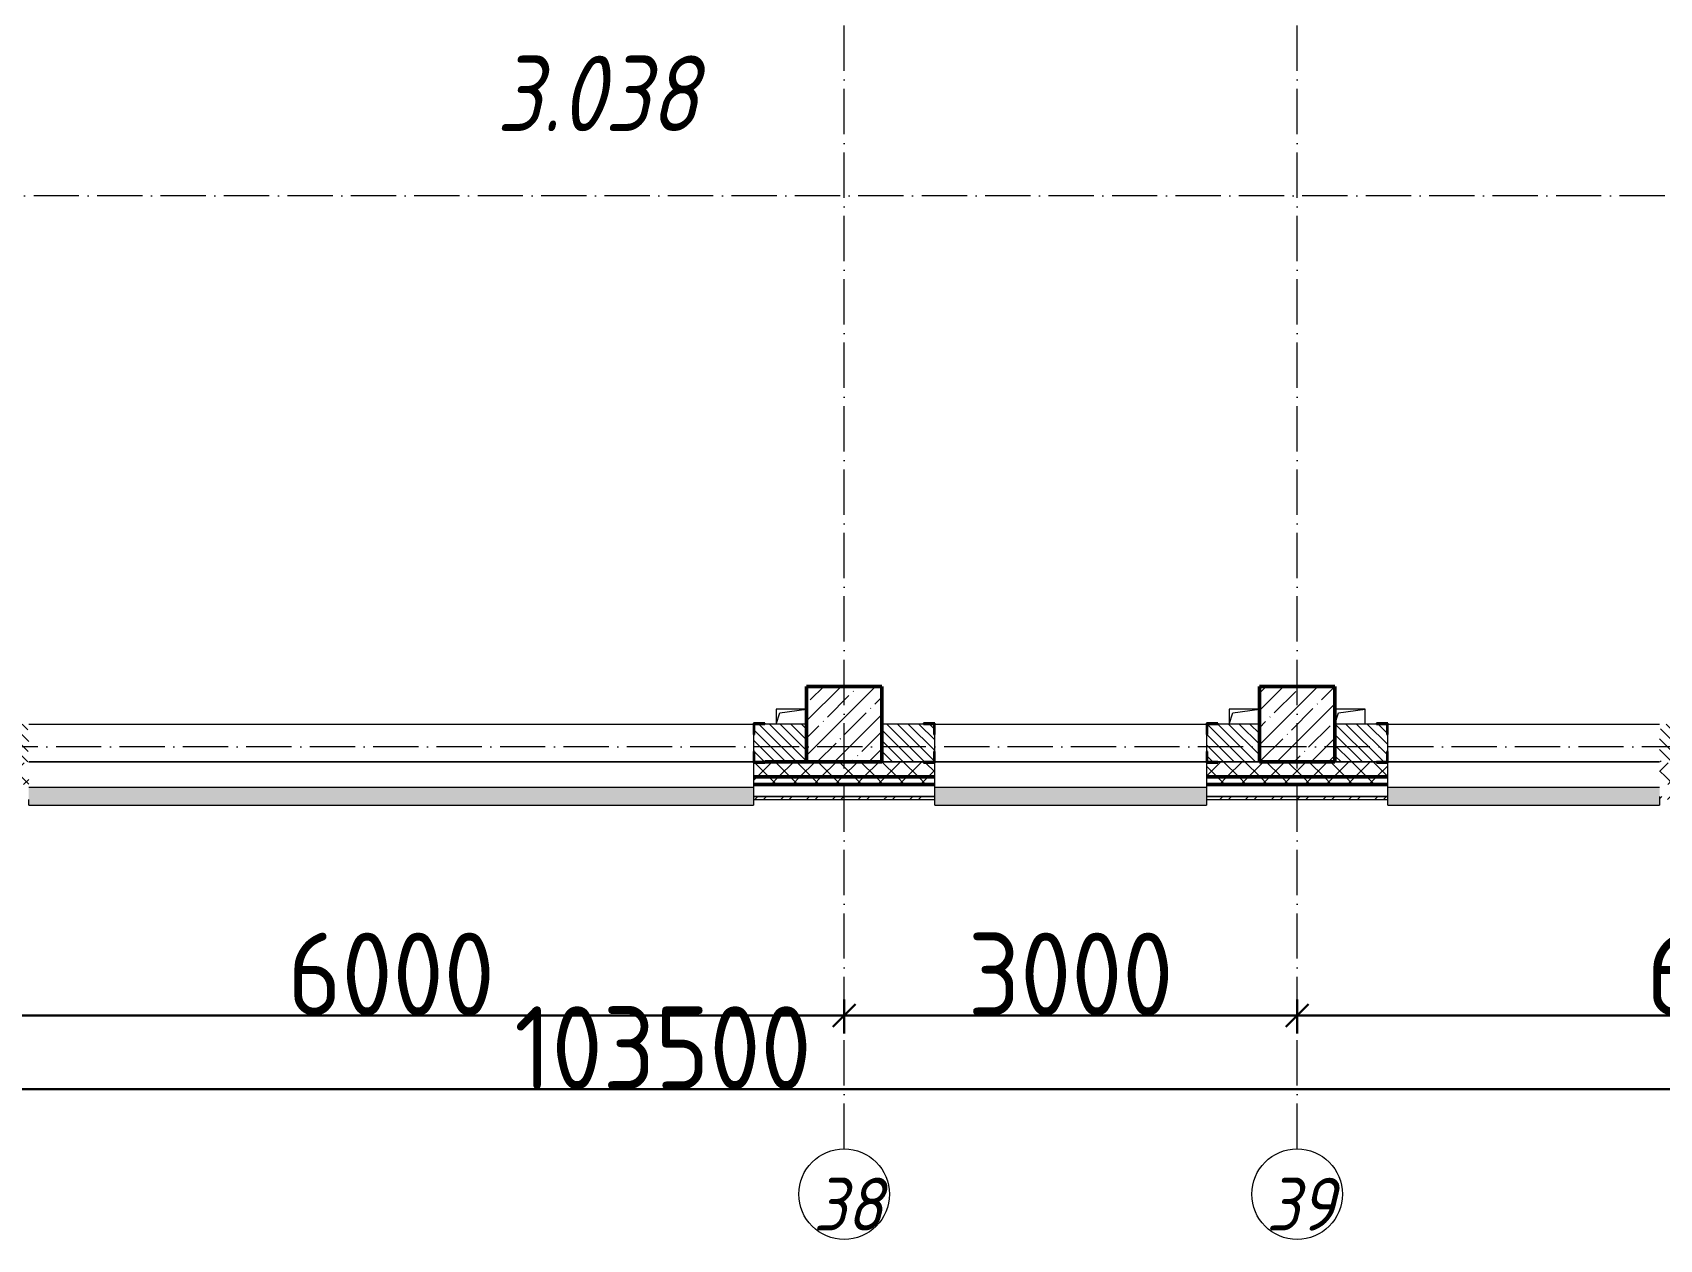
# Model space of a CAD drawing. Header units: millimetres. Extents: x 35697 to 388678, y -91946 to 171347.
# Drawn here: x 328996 to 339771, y -91946 to -83950 of the extents above; entities that cross this region are included whole.
import ezdxf

# ---------------------------------------------------------------- set-up
doc = ezdxf.new("R2010")
doc.units = ezdxf.units.MM
doc.linetypes.add('50_200_ШТРИХ_1Т_ш5_п1_п1_', pattern=[700, 500, -100, 0, -100])
for name, color, linetype, lineweight in [('A-____-____-DIMS', 7, 'Continuous', 9), ('A-GENM-____-MCUT', 7, 'Continuous', 25), ('A-GENM-____-OTLN', 7, 'Continuous', 9), ('A-GENM-____-OTLN-1', 7, 'Continuous', 25), ('A-GLAZ-____-OTLN', 7, 'Continuous', 9), ('A-WALL-____-MCUT-2', 7, 'Continuous', 50), ('A-WALL-____-MCUT-3', 7, 'Continuous', 9), ('A-WALL-____-OTLN', 7, 'Continuous', 9), ('A-WALL-____-PATT-1', 7, 'Continuous', 9), ('A-WALL-FNSH-MCUT-1', 7, 'Continuous', 9), ('S-COLS-____-MCUT', 7, 'Continuous', 50), ('S-COLS-____-OTLN', 7, 'Continuous', 9), ('S-GRID-____-IDEN', 7, 'Continuous', 9), ('S-GRID-____-OTLN-1', 7, '50_200_ШТРИХ_1Т_ш5_п1_п1_', 9), ('Марки помещений', 7, 'Continuous', 9), ('стяжа', 7, 'Continuous', 30)]:
    doc.layers.add(name, color=color, linetype=linetype, lineweight=lineweight)
doc.layers.add('A-GLAZ-____-OTLN-1', color=7, linetype='Continuous', lineweight=9, true_color=0xc0c0c0)
doc.styles.add('ISOCPEUR_I', font='isocpeui.ttf', dxfattribs={"width": 0.9, "height": 2.5})
doc.styles.add('ISOCPEUR_I_2', font='isocpeui.ttf', dxfattribs={"width": 0.85, "height": 2.3})
doc.styles.add('ISOCPEUR_I_9', font='isocpeui.ttf', dxfattribs={"width": 0.9, "height": 250})
doc.styles.add('СПДС', font='isocpeur.ttf', dxfattribs={"width": 0.9})
doc.dimstyles.new('ISO-2_5_0_9К_БОЛЬШОЙ_ОСИ', dxfattribs={"dimscale": 304.8, "dimtxt": 248.995294, "dimasz": 0.492126, "dimexe": 0.393701, "dimexo": 0, "dimgap": 0, "dimtad": 1, "dimdec": 0, "dimzin": 0, "dimdsep": 46, "dimtxsty": 'ISOCPEUR_I_9', "dimblk1": 'OBLIQUE', "dimblk2": 'OBLIQUE', "dimsah": 1, "dimcen": 0.09, "dimdle": 0.393701, "dimazin": 0, "dimtfac": 1, "dimtdec": 4, "dimtix": 1, "dimtmove": 0, "dimatfit": 3, "dimfxl": 1, "dimtvp": 1, "dimtolj": 1, "dimtzin": 0, "dimarcsym": 2})
pattern_1 = [(45, (283770.71, -86863.46), (-70.71068, 70.71068), []), (135, (283770.71, -86863.46), (-70.71068, -70.71068), [])]
pattern_2 = [(135, (283770.707, -86863.456), (-35.35534, -35.35534), [])]

# ---------------------------------------------------------------- blocks, each defined once
blk = doc.blocks.new('BSC_Колонна _Прямоугольная - 500х500-V64-АР1_План отверстий 3 этажа в осях 1-64_А-ГГ')
at = {"layer": 'S-COLS-____-OTLN'}
h = blk.add_hatch(dxfattribs=at)
h.set_pattern_fill('FP_101', color=256, style=0, pattern_type=2)
h.set_pattern_definition([(45, (-50600, 1668.96), (-114.04925, 114.04925), []), (45, (-50485.95, 1668.96), (-114.04925, 114.04925), [201.613, -40.323, 3.353, -36.97])])
h.paths.add_polyline_path([(-250, -250), (250, -250), (250, 250), (-250, 250)], flags=0)
at = {"layer": 'S-COLS-____-MCUT'}
for p, q in [((250, 250), (-250, 250)), ((-250, 250), (-250, -250)), ((250, -250), (250, 250)), ((-250, -250), (250, -250))]:
    blk.add_line(p, q, dxfattribs=at)
blk = doc.blocks.new('BSC_Колонна _Прямоугольная - 500х500-V66-АР1_План отверстий 3 этажа в осях 1-64_А-ГГ')
at = {"layer": 'S-COLS-____-OTLN'}
h = blk.add_hatch(dxfattribs=at)
h.set_pattern_fill('FP_103', color=256, style=0, pattern_type=2)
h.set_pattern_definition([(45, (-53600, 1668.96), (-114.04925, 114.04925), []), (45, (-53485.95, 1668.96), (-114.04925, 114.04925), [201.613, -40.323, 3.353, -36.97])])
h.paths.add_polyline_path([(-250, -250), (250, -250), (250, 250), (-250, 250)], flags=0)
at = {"layer": 'S-COLS-____-MCUT'}
for p, q in [((250, 250), (-250, 250)), ((-250, 250), (-250, -250)), ((250, -250), (250, 250)), ((-250, -250), (250, -250))]:
    blk.add_line(p, q, dxfattribs=at)
blk = doc.blocks.new('Фахверк_СКБ_Уголок - 250_2700-27497298-АР1_План отверстий 3 этажа в осях 1-64_А-ГГ')
at = {"layer": 'A-GENM-____-MCUT'}
for p, q in [((200, 181), (125, 181)), ((125, 181), (125, 106)), ((131, 106), (131, 175)), ((131, 175), (200, 175)), ((200, 175), (200, 181)), ((125, 106), (131, 106)), ((131, -6), (125, -6)), ((125, -6), (125, -81)), ((125, -81), (200, -81)), ((131, -75), (131, -6)), ((200, -75), (131, -75)), ((200, -81), (200, -75))]:
    blk.add_line(p, q, dxfattribs=at)
blk = doc.blocks.new('AR_Отверстие прямоугольное _в плите_ - AR_Отверстие прямоугольное _в плите_-V177-АР1_План отверстий 3 этажа в осях 1-64_А-ГГ')
at = {"layer": 'A-GENM-____-OTLN'}
for p, q in [((100, 50), (-100, 50)), ((-100, 50), (-100, -50)), ((-100, -50), (-75, 25)), ((-75, 25), (100, 50))]:
    blk.add_line(p, q, dxfattribs=at)
blk = doc.blocks.new('AR_Отверстие прямоугольное _в плите_ - AR_Отверстие прямоугольное _в плите_-30510712-АР1_План отверстий 3 этажа в осях 1-64_А-ГГ')
at = {"layer": 'A-GENM-____-OTLN'}
for p, q in [((100, 50), (-100, 50)), ((-100, -50), (-75, 25)), ((-75, 25), (100, 50)), ((100, -50), (100, 50))]:
    blk.add_line(p, q, dxfattribs=at)
blk = doc.blocks.new('Отлив_СКБ - Отлив витража_120_НВФ-31885688-АР1_План отверстий 3 этажа в осях 1-64_А-ГГ')
at = {"layer": 'A-GLAZ-____-OTLN-1'}
for points in [[(4275, -2), (4800, -2), (4800, 0), (0, 0), (0, -2), (740, -2)], [(4275, -120), (4800, -120), (4800, -2), (0, -2), (0, -120), (740, -120)]]:
    blk.add_hatch(color=256, dxfattribs=at).paths.add_polyline_path(points, flags=0)
at = {"layer": 'A-GLAZ-____-OTLN'}
for p, q in [((0, 0), (4800, 0)), ((4800, -2), (0, -2)), ((0, -120), (0, -83)), ((4800, -83), (4800, -120)), ((0, -120), (4800, -120))]:
    blk.add_line(p, q, dxfattribs=at)
blk = doc.blocks.new('Отлив_СКБ - Отлив витража_120_НВФ-31885687-АР1_План отверстий 3 этажа в осях 1-64_А-ГГ')
at = {"layer": 'A-GLAZ-____-OTLN-1'}
for points in [[(0, 0), (0, -2), (1800, -2), (1800, 0), (534, 0)], [(0, -2), (0, -120), (1800, -120), (1800, -2), (534, -2)]]:
    blk.add_hatch(color=256, dxfattribs=at).paths.add_polyline_path(points, flags=0)
at = {"layer": 'A-GLAZ-____-OTLN'}
for p, q in [((0, 0), (1800, 0)), ((1800, -2), (0, -2)), ((0, -120), (0, -83)), ((1800, -83), (1800, -120)), ((0, -120), (1800, -120))]:
    blk.add_line(p, q, dxfattribs=at)
blk = doc.blocks.new('Отлив_СКБ - Отлив витража_120_НВФ-V214-АР1_План отверстий 3 этажа в осях 1-64_А-ГГ')
at = {"layer": 'A-GLAZ-____-OTLN-1'}
for points in [[(0, -2), (1800, -2), (1800, 0), (0, 0)], [(731, -120), (1800, -120), (1800, -2), (0, -2), (0, -120)]]:
    blk.add_hatch(color=256, dxfattribs=at).paths.add_polyline_path(points, flags=0)
at = {"layer": 'A-GLAZ-____-OTLN'}
for p, q in [((0, 0), (1800, 0)), ((1800, -2), (0, -2)), ((0, -120), (0, -83)), ((1800, -63), (1800, -120)), ((0, -120), (1800, -120))]:
    blk.add_line(p, q, dxfattribs=at)
blk = doc.blocks.new('Ось сетки - Круг_Ø6_00__ISO-2_5_0_9K_-25732049-АР1_План отверстий 3 этажа в осях 1-64_А-ГГ')
at = {"layer": 'S-GRID-____-IDEN'}
blk.add_circle((0, 0), 3, dxfattribs=at)
blk = doc.blocks.new('_Oblique')
at = {"color": 0, "linetype": 'ByBlock', "lineweight": -2}
blk.add_line((-0.5, -0.5), (0.5, 0.5), dxfattribs=at)
blk = doc.blocks.new('*D2120')
at = {"layer": 'A-____-____-DIMS', "color": 0, "lineweight": -2, "transparency": 16777216}
for p, q in [((328371, -90356), (328371, -90582)), ((334371, -90356), (334371, -90582)), ((328251, -90462), (334491, -90462))]:
    blk.add_line(p, q, dxfattribs=at)
at = {"layer": 'Defpoints', "color": 0, "transparency": 16777216}
for p in [(328371, -90356), (334371, -90356), (334371, -90462)]:
    blk.add_point(p, dxfattribs=at)
at = {"layer": 'A-____-____-DIMS', "color": 0, "lineweight": -2, "transparency": 16777216, "xscale": 150, "yscale": 150, "zscale": 150, "rotation": 180}
blk.add_blockref('_Oblique', (328371, -90462), dxfattribs=at)
at = {"layer": 'A-____-____-DIMS', "color": 0, "lineweight": -2, "transparency": 16777216, "xscale": 150, "yscale": 150, "zscale": 150}
blk.add_blockref('_Oblique', (334371, -90462), dxfattribs=at)
at = {"layer": 'A-____-____-DIMS', "color": 0, "transparency": 16777216, "insert": (331371, -90188), "char_height": 548.6, "attachment_point": 5, "style": 'СПДС'}
blk.add_mtext('\\A1;6000', dxfattribs=at)
blk = doc.blocks.new('*D2121')
at = {"layer": 'A-____-____-DIMS', "color": 0, "lineweight": -2, "transparency": 16777216}
for p, q in [((334371, -90356), (334371, -90582)), ((337371, -90356), (337371, -90582)), ((334251, -90462), (337491, -90462))]:
    blk.add_line(p, q, dxfattribs=at)
at = {"layer": 'Defpoints', "color": 0, "transparency": 16777216}
for p in [(334371, -90356), (337371, -90356), (337371, -90462)]:
    blk.add_point(p, dxfattribs=at)
at = {"layer": 'A-____-____-DIMS', "color": 0, "lineweight": -2, "transparency": 16777216, "xscale": 150, "yscale": 150, "zscale": 150, "rotation": 180}
blk.add_blockref('_Oblique', (334371, -90462), dxfattribs=at)
at = {"layer": 'A-____-____-DIMS', "color": 0, "lineweight": -2, "transparency": 16777216, "xscale": 150, "yscale": 150, "zscale": 150}
blk.add_blockref('_Oblique', (337371, -90462), dxfattribs=at)
at = {"layer": 'A-____-____-DIMS', "color": 0, "transparency": 16777216, "insert": (335871, -90188), "char_height": 548.6, "attachment_point": 5, "style": 'СПДС'}
blk.add_mtext('\\A1;3000', dxfattribs=at)
blk = doc.blocks.new('*D2122')
at = {"layer": 'A-____-____-DIMS', "color": 0, "lineweight": -2, "transparency": 16777216}
for p, q in [((337371, -90356), (337371, -90582)), ((343371, -90356), (343371, -90582)), ((337251, -90462), (343491, -90462))]:
    blk.add_line(p, q, dxfattribs=at)
at = {"layer": 'Defpoints', "color": 0, "transparency": 16777216}
for p in [(337371, -90356), (343371, -90356), (343371, -90462)]:
    blk.add_point(p, dxfattribs=at)
at = {"layer": 'A-____-____-DIMS', "color": 0, "lineweight": -2, "transparency": 16777216, "xscale": 150, "yscale": 150, "zscale": 150, "rotation": 180}
blk.add_blockref('_Oblique', (337371, -90462), dxfattribs=at)
at = {"layer": 'A-____-____-DIMS', "color": 0, "lineweight": -2, "transparency": 16777216, "xscale": 150, "yscale": 150, "zscale": 150}
blk.add_blockref('_Oblique', (343371, -90462), dxfattribs=at)
at = {"layer": 'A-____-____-DIMS', "color": 0, "transparency": 16777216, "insert": (340371, -90188), "char_height": 548.6, "attachment_point": 5, "style": 'СПДС'}
blk.add_mtext('\\A1;6000', dxfattribs=at)
blk = doc.blocks.new('*D2135')
at = {"layer": 'A-____-____-DIMS', "color": 0, "lineweight": -2, "transparency": 16777216}
for p, q in [((281421, -90844), (281421, -91070)), ((384921, -90844), (384921, -91070)), ((281301, -90950), (385041, -90950))]:
    blk.add_line(p, q, dxfattribs=at)
at = {"layer": 'Defpoints', "color": 0, "transparency": 16777216}
for p in [(281421, -90844), (384921, -90844), (384921, -90950)]:
    blk.add_point(p, dxfattribs=at)
at = {"layer": 'A-____-____-DIMS', "color": 0, "lineweight": -2, "transparency": 16777216, "xscale": 150, "yscale": 150, "zscale": 150, "rotation": 180}
blk.add_blockref('_Oblique', (281421, -90950), dxfattribs=at)
at = {"layer": 'A-____-____-DIMS', "color": 0, "lineweight": -2, "transparency": 16777216, "xscale": 150, "yscale": 150, "zscale": 150}
blk.add_blockref('_Oblique', (384921, -90950), dxfattribs=at)
at = {"layer": 'A-____-____-DIMS', "color": 0, "transparency": 16777216, "insert": (333171, -90676), "char_height": 548.6, "attachment_point": 5, "style": 'СПДС'}
blk.add_mtext('\\A1;103500', dxfattribs=at)
blk = doc.blocks.new('3эт')
at = {"layer": 'S-GRID-____-OTLN-1', "color": 251, "ltscale": 0.6, "true_color": 0x636466}
for p, q in [((334370.7, -91346.1), (334370.7, -76712.9)), ((337370.7, -91346.1), (337370.7, -76712.9)), ((387697.2, -85032.4), (279101.9, -85032.4)), ((387845.1, -88682.4), (279101.9, -88682.4))]:
    blk.add_line(p, q, dxfattribs=at)
at = {"layer": 'S-GRID-____-IDEN', "char_height": 350, "width": 404.05, "attachment_point": 1, "style": 'ISOCPEUR_I'}
for s, insert in [('38', (334165.8, -91537.3)), ('39', (337165.8, -91537.3))]:
    blk.add_mtext(s, dxfattribs=dict(at, insert=insert))
at = {"layer": 'A-____-____-DIMS'}
for base, p1, p2, override, picture, middle in [((334370.7, -90462), (328370.7, -90355.9), (334370.7, -90355.9), {"dimtxt": 1.8, "dimpost": '<>', "dimtxsty": 'СПДС', "dimfxl": 6000}, '*D2120', (331370.7, -90187.7)), ((337370.7, -90462), (334370.7, -90355.9), (337370.7, -90355.9), {"dimtxt": 1.8, "dimpost": '<>', "dimtxsty": 'СПДС', "dimfxl": 3000}, '*D2121', (335870.7, -90187.7)), ((343370.7, -90462), (337370.7, -90355.9), (343370.7, -90355.9), {"dimtxt": 1.8, "dimpost": '<>', "dimtxsty": 'СПДС', "dimfxl": 6000}, '*D2122', (340370.7, -90187.7)), ((384920.7, -90950.2), (281420.7, -90844.1), (384920.7, -90844.1), {"dimtxt": 1.8, "dimpost": '<>', "dimtxsty": 'СПДС', "dimfxl": 103500}, '*D2135', (333170.7, -90675.9))]:
    dim = blk.add_linear_dim(base=base, p1=p1, p2=p2, dimstyle='ISO-2_5_0_9К_БОЛЬШОЙ_ОСИ', override=override, dxfattribs=at)
    dim.commit()
    dim.dimension.update_dxf_attribs({"geometry": picture, "text_midpoint": middle})

msp = doc.modelspace()

# ---------------------------------------------------------------- hatches: boundary and pattern name
at = {"layer": 'A-WALL-____-PATT-1'}
h = msp.add_hatch(dxfattribs=at)
h.set_pattern_fill('FP_6', color=256, style=0, pattern_type=2)
h.set_pattern_definition(pattern_2)
h.paths.add_polyline_path([(333777, -88782), (334121, -88782), (334121, -88532), (333777, -88532), (333777, -88601), (333771, -88601), (333771, -88713), (333777, -88713), (333777, -88778)], flags=0)
h.paths.add_polyline_path([(328827, -88782), (328965, -88782), (328965, -88713), (328971, -88713), (328971, -88601), (328965, -88601), (328965, -88532), (328621, -88532), (328621, -88782)], flags=0)
h = msp.add_hatch(dxfattribs=at)
h.set_pattern_fill('FP_6', color=256, style=0, pattern_type=2)
h.set_pattern_definition(pattern_2)
h.paths.add_polyline_path([(336781, -88782), (337121, -88782), (337121, -88532), (336777, -88532), (336777, -88601), (336771, -88601), (336771, -88713), (336777, -88713), (336777, -88782)], flags=0)
h.paths.add_polyline_path([(334896, -88782), (334965, -88782), (334965, -88713), (334971, -88713), (334971, -88601), (334965, -88601), (334965, -88532), (334621, -88532), (334621, -88782)], flags=0)
h = msp.add_hatch(dxfattribs=at)
h.set_pattern_fill('FP_6', color=256, style=0, pattern_type=2)
h.set_pattern_definition(pattern_2)
h.paths.add_polyline_path([(342777, -88782), (343121, -88782), (343121, -88532), (342777, -88532), (342777, -88601), (342771, -88601), (342771, -88713), (342777, -88713), (342777, -88778)], flags=0)
h.paths.add_polyline_path([(340896, -88782), (340965, -88782), (340965, -88713), (340971, -88713), (340971, -88601), (340965, -88601), (340965, -88532), (339777, -88532), (339777, -88601), (339771, -88601), (339771, -88713), (339777, -88713), (339777, -88782), (340316, -88782)], flags=0)
h.paths.add_polyline_path([(337896, -88782), (337965, -88782), (337965, -88713), (337971, -88713), (337971, -88601), (337965, -88601), (337965, -88532), (337621, -88532), (337621, -88782), (337665, -88782)], flags=0)
h = msp.add_hatch(dxfattribs=at)
h.set_pattern_fill('FP_1', color=256, style=0, pattern_type=2)
h.set_pattern_definition(pattern_1)
h.paths.add_polyline_path([(384521, -88882), (385021, -88882), (385021, -88782), (375996, -88782), (375996, -88788), (375921, -88788), (375921, -88882), (384502, -88882)], flags=0)
h.paths.add_polyline_path([(373014, -88882), (374121, -88882), (374121, -88788), (374046, -88788), (374046, -88782), (366171, -88782), (366171, -88882), (372771, -88882)], flags=0)
h.paths.add_polyline_path([(365171, -88882), (365171, -88782), (364046, -88782), (364046, -88788), (363971, -88788), (363971, -88882), (365060, -88882)], flags=0)
h.paths.add_polyline_path([(362171, -88882), (362171, -88788), (362096, -88788), (362096, -88782), (361046, -88782), (361046, -88788), (360971, -88788), (360971, -88882), (361525, -88882)], flags=0)
h.paths.add_polyline_path([(359171, -88882), (359171, -88782), (358046, -88782), (358046, -88788), (357971, -88788), (357971, -88882), (358046, -88882)], flags=0)
h.paths.add_polyline_path([(354771, -88882), (356171, -88882), (356171, -88782), (354846, -88782), (354846, -88788), (354771, -88788)], flags=0)
h.paths.add_polyline_path([(352688, -88882), (352971, -88882), (352971, -88788), (352896, -88788), (352896, -88782), (351846, -88782), (351846, -88788), (351771, -88788), (351771, -88882), (351804, -88882)], flags=0)
h.paths.add_polyline_path([(349971, -88882), (349971, -88782), (348846, -88782), (348846, -88788), (348771, -88788), (348771, -88882), (348846, -88882)], flags=0)
h.paths.add_polyline_path([(346621, -88882), (346971, -88882), (346971, -88788), (346896, -88788), (346896, -88782), (345846, -88782), (345846, -88788), (345771, -88788), (345771, -88882), (346502, -88882)], flags=0)
h.paths.add_polyline_path([(343971, -88882), (343971, -88788), (343896, -88788), (343896, -88782), (342846, -88782), (342846, -88788), (342771, -88788), (342771, -88882), (343851, -88882)], flags=0)
h.paths.add_polyline_path([(340971, -88882), (340971, -88788), (340896, -88788), (340896, -88782), (339846, -88782), (339846, -88788), (339771, -88788), (339771, -88882), (340316, -88882)], flags=0)
h.paths.add_polyline_path([(336781, -88882), (337971, -88882), (337971, -88788), (337896, -88788), (337896, -88782), (336846, -88782), (336846, -88788), (336771, -88788), (336771, -88882), (336777, -88882)], flags=0)
h.paths.add_polyline_path([(333771, -88882), (334971, -88882), (334971, -88788), (334896, -88788), (334896, -88782), (333846, -88782), (333846, -88788), (333771, -88788)], flags=0)
h.paths.add_polyline_path([(328827, -88882), (328971, -88882), (328971, -88788), (328896, -88788), (328896, -88782), (327846, -88782), (327846, -88788), (327771, -88788), (327771, -88882), (328621, -88882)], flags=0)
h.paths.add_polyline_path([(325971, -88882), (325971, -88788), (325896, -88788), (325896, -88782), (324846, -88782), (324846, -88788), (324771, -88788), (324771, -88882), (325965, -88882)], flags=0)
h.paths.add_polyline_path([(322641, -88882), (322971, -88882), (322971, -88788), (322896, -88788), (322896, -88782), (321571, -88782), (321571, -88882)], flags=0)
h.paths.add_polyline_path([(319106, -88882), (319771, -88882), (319771, -88788), (319696, -88788), (319696, -88782), (318571, -88782), (318571, -88882)], flags=0)
h.paths.add_polyline_path([(316771, -88882), (316771, -88788), (316696, -88788), (316696, -88782), (315646, -88782), (315646, -88788), (315571, -88788), (315571, -88882), (316765, -88882)], flags=0)
h.paths.add_polyline_path([(313771, -88882), (313771, -88788), (313696, -88788), (313696, -88782), (312571, -88782), (312571, -88882), (312920, -88882)], flags=0)
h.paths.add_polyline_path([(310771, -88882), (310771, -88788), (310696, -88788), (310696, -88782), (309571, -88782), (309571, -88882), (310269, -88882)], flags=0)
h.paths.add_polyline_path([(307771, -88882), (307771, -88788), (307696, -88788), (307696, -88782), (306646, -88782), (306646, -88788), (306571, -88788), (306571, -88882), (306734, -88882)], flags=0)
h.paths.add_polyline_path([(297897, -88882), (298771, -88882), (298771, -88788), (298696, -88788), (298696, -88782), (297646, -88782), (297646, -88788), (297571, -88788), (297571, -88882)], flags=0)
h.paths.add_polyline_path([(296129, -88882), (296571, -88882), (296571, -88788), (296496, -88788), (296496, -88782), (291246, -88782), (291246, -88788), (291171, -88788), (291171, -88882), (294671, -88882)], flags=0)
h.paths.add_polyline_path([(289059, -88882), (290171, -88882), (290171, -88788), (290096, -88788), (290096, -88782), (281321, -88782), (281321, -88882), (287292, -88882)], flags=0)
h = msp.add_hatch(dxfattribs=at)
h.set_pattern_fill('FP_1', color=256, style=0, pattern_type=2)
h.set_pattern_definition(pattern_1)
h.paths.add_polyline_path([(385021, -88932), (385121, -88932), (385121, -88882), (375921, -88882), (375921, -88932), (384502, -88932)], flags=0)
h.paths.add_polyline_path([(373014, -88932), (374121, -88932), (374121, -88882), (366171, -88882), (366171, -88932), (372130, -88932)], flags=0)
h.paths.add_polyline_path([(365060, -88932), (365171, -88932), (365171, -88882), (363971, -88882), (363971, -88932), (364177, -88932)], flags=0)
h.paths.add_polyline_path([(360971, -88932), (362171, -88932), (362171, -88882), (360971, -88882)], flags=0)
h.paths.add_polyline_path([(357991, -88932), (359171, -88932), (359171, -88882), (357971, -88882), (357971, -88932)], flags=0)
h.paths.add_polyline_path([(356171, -88932), (356171, -88882), (354771, -88882), (354771, -88932), (355339, -88932)], flags=0)
h.paths.add_polyline_path([(352971, -88932), (352971, -88882), (351771, -88882), (351771, -88932), (352688, -88932)], flags=0)
h.paths.add_polyline_path([(349971, -88932), (349971, -88882), (348771, -88882), (348771, -88932)], flags=0)
h.paths.add_polyline_path([(346971, -88932), (346971, -88882), (345771, -88882), (345771, -88932), (346502, -88932)], flags=0)
h.paths.add_polyline_path([(342771, -88932), (343971, -88932), (343971, -88882), (342771, -88882)], flags=0)
h.paths.add_polyline_path([(339771, -88932), (340971, -88932), (340971, -88882), (339771, -88882)], flags=0)
h.paths.add_polyline_path([(336781, -88932), (337971, -88932), (337971, -88882), (336771, -88882), (336771, -88932)], flags=0)
h.paths.add_polyline_path([(334971, -88932), (334971, -88882), (333771, -88882), (333771, -88932), (334130, -88932)], flags=0)
h.paths.add_polyline_path([(328827, -88932), (328971, -88932), (328971, -88882), (327771, -88882), (327771, -88932), (327944, -88932)], flags=0)
h.paths.add_polyline_path([(325971, -88932), (325971, -88882), (324771, -88882), (324771, -88932), (325292, -88932)], flags=0)
h.paths.add_polyline_path([(322641, -88932), (322971, -88932), (322971, -88882), (321571, -88882), (321571, -88932)], flags=0)
h.paths.add_polyline_path([(319771, -88932), (319771, -88882), (318571, -88882), (318571, -88932), (319106, -88932)], flags=0)
h.paths.add_polyline_path([(316771, -88932), (316771, -88882), (315571, -88882), (315571, -88932)], flags=0)
h.paths.add_polyline_path([(313771, -88932), (313771, -88882), (312571, -88882), (312571, -88932), (312920, -88932)], flags=0)
h.paths.add_polyline_path([(310771, -88932), (310771, -88882), (309571, -88882), (309571, -88932), (310269, -88932)], flags=0)
h.paths.add_polyline_path([(306734, -88932), (307771, -88932), (307771, -88882), (306571, -88882), (306571, -88932)], flags=0)
h.paths.add_polyline_path([(297571, -88932), (298771, -88932), (298771, -88882), (297571, -88882)], flags=0)
h.paths.add_polyline_path([(296571, -88932), (296571, -88882), (291171, -88882), (291171, -88932), (296129, -88932)], flags=0)
h.paths.add_polyline_path([(289943, -88932), (290171, -88932), (290171, -88882), (281221, -88882), (281221, -88932), (289059, -88932)], flags=0)
h = msp.add_hatch(dxfattribs=at)
h.set_pattern_fill('FP_3', color=256, style=0, pattern_type=2)
h.set_pattern_definition([(45, (283770.71, -86863.46), (-85.53659, 85.53659), []), (45, (283827.73, -86863.46), (-85.53659, 85.53659), [])])
h.paths.add_polyline_path([(355339, -89032), (355636, -89032), (355636, -89012), (354772, -89012), (354772, -89032)], flags=0)
h.paths.add_polyline_path([(352971, -89032), (352971, -89012), (351771, -89012), (351771, -89032), (352688, -89032)], flags=0)
h.paths.add_polyline_path([(349971, -89032), (349971, -89012), (348771, -89012), (348771, -89032)], flags=0)
h.paths.add_polyline_path([(346502, -89032), (346971, -89032), (346971, -89012), (345772, -89012), (345772, -89032)], flags=0)
h.paths.add_polyline_path([(342771, -89032), (343971, -89032), (343971, -89012), (342771, -89012)], flags=0)
h.paths.add_polyline_path([(340316, -89032), (340971, -89032), (340971, -89012), (339772, -89012), (339772, -89032)], flags=0)
h.paths.add_polyline_path([(337971, -89032), (337971, -89012), (336771, -89012), (336771, -89032), (337665, -89032)], flags=0)
h.paths.add_polyline_path([(334971, -89032), (334971, -89012), (333771, -89012), (333771, -89032), (334130, -89032)], flags=0)
h.paths.add_polyline_path([(328827, -89032), (328971, -89032), (328971, -89012), (327771, -89012), (327771, -89032), (327944, -89032)], flags=0)
h.paths.add_polyline_path([(324771, -89032), (325971, -89032), (325971, -89012), (324771, -89012)], flags=0)
h.paths.add_polyline_path([(322106, -89032), (322971, -89032), (322971, -89012), (322106, -89012)], flags=0)

# ---------------------------------------------------------------- linework, layer by layer
at = {"layer": 'A-WALL-____-MCUT-2'}
for p, q in [((334121, -88782), (333846, -88782)), ((333846, -88782), (334121, -88782)), ((333771, -88882), (334971, -88882)), ((336771, -88882), (337971, -88882)), ((333771, -88932), (334971, -88932)), ((336771, -88932), (337971, -88932))]:
    msp.add_line(p, q, dxfattribs=at)
at = {"layer": 'A-WALL-____-MCUT-3'}
for p, q in [((334121, -88532), (333846, -88532)), ((334896, -88532), (334621, -88532)), ((337121, -88532), (336846, -88532)), ((337896, -88532), (337621, -88532)), ((333771, -88601), (333771, -88713)), ((334971, -88713), (334971, -88601)), ((336771, -88601), (336771, -88713)), ((337971, -88713), (337971, -88601)), ((334896, -88782), (334621, -88782)), ((334621, -88782), (334896, -88782)), ((337121, -88782), (336846, -88782)), ((336846, -88782), (337121, -88782)), ((337896, -88782), (337621, -88782)), ((337621, -88782), (337896, -88782)), ((333771, -88788), (333771, -89012)), ((334971, -89012), (334971, -88788)), ((336771, -88788), (336771, -89012)), ((337971, -89012), (337971, -88788)), ((333771, -89012), (334971, -89012)), ((336771, -89012), (337971, -89012))]:
    msp.add_line(p, q, dxfattribs=at)
at = {"layer": 'A-WALL-____-OTLN'}
for p, q in [((328971, -88532), (333771, -88532)), ((334971, -88532), (336771, -88532)), ((337971, -88532), (339771, -88532)), ((328971, -88782), (333771, -88782)), ((333771, -88782), (328971, -88782)), ((334971, -88782), (336771, -88782)), ((336771, -88782), (334971, -88782)), ((337971, -88782), (339771, -88782)), ((339771, -88782), (337971, -88782))]:
    msp.add_line(p, q, dxfattribs=at)
at = {"layer": 'A-WALL-FNSH-MCUT-1'}
for p, q in [((334971, -89012), (333771, -89012)), ((333771, -89012), (333771, -89032)), ((333771, -89032), (334971, -89032)), ((334971, -89032), (334971, -89012)), ((337971, -89012), (336771, -89012)), ((336771, -89012), (336771, -89032)), ((336771, -89032), (337971, -89032)), ((337971, -89032), (337971, -89012))]:
    msp.add_line(p, q, dxfattribs=at)

# ---------------------------------------------------------------- block references
at = {"layer": 'A-GENM-____-OTLN'}
for name, p in [('AR_Отверстие прямоугольное _в плите_ - AR_Отверстие прямоугольное _в плите_-V177-АР1_План отверстий 3 этажа в осях 1-64_А-ГГ', (334021, -88482)), ('AR_Отверстие прямоугольное _в плите_ - AR_Отверстие прямоугольное _в плите_-V177-АР1_План отверстий 3 этажа в осях 1-64_А-ГГ', (337021, -88482)), ('AR_Отверстие прямоугольное _в плите_ - AR_Отверстие прямоугольное _в плите_-30510712-АР1_План отверстий 3 этажа в осях 1-64_А-ГГ', (337721, -88482))]:
    msp.add_blockref(name, p, dxfattribs=at)
at = {"layer": 'A-GENM-____-OTLN-1'}
for p in [(333646, -88707), (336646, -88707)]:
    msp.add_blockref('Фахверк_СКБ_Уголок - 250_2700-27497298-АР1_План отверстий 3 этажа в осях 1-64_А-ГГ', p, dxfattribs=at)
at = {"layer": 'A-GENM-____-OTLN-1', "rotation": 180}
for p in [(335096, -88607), (338096, -88607)]:
    msp.add_blockref('Фахверк_СКБ_Уголок - 250_2700-27497298-АР1_План отверстий 3 этажа в осях 1-64_А-ГГ', p, dxfattribs=at)
at = {"layer": 'A-GLAZ-____-OTLN'}
for name, p in [('Отлив_СКБ - Отлив витража_120_НВФ-31885688-АР1_План отверстий 3 этажа в осях 1-64_А-ГГ', (328971, -88949)), ('Отлив_СКБ - Отлив витража_120_НВФ-31885687-АР1_План отверстий 3 этажа в осях 1-64_А-ГГ', (334971, -88949)), ('Отлив_СКБ - Отлив витража_120_НВФ-V214-АР1_План отверстий 3 этажа в осях 1-64_А-ГГ', (337971, -88949))]:
    msp.add_blockref(name, p, dxfattribs=at)
at = {"layer": 'S-COLS-____-OTLN'}
for name, p in [('BSC_Колонна _Прямоугольная - 500х500-V64-АР1_План отверстий 3 этажа в осях 1-64_А-ГГ', (334371, -88532)), ('BSC_Колонна _Прямоугольная - 500х500-V66-АР1_План отверстий 3 этажа в осях 1-64_А-ГГ', (337371, -88532))]:
    msp.add_blockref(name, p, dxfattribs=at)
at = {"layer": 'S-GRID-____-IDEN', "xscale": 99.99999999999993, "yscale": 99.99999999999993, "zscale": 99.99999999999993}
for p in [(334371, -91646), (337371, -91646)]:
    msp.add_blockref('Ось сетки - Круг_Ø6_00__ISO-2_5_0_9K_-25732049-АР1_План отверстий 3 этажа в осях 1-64_А-ГГ', p, dxfattribs=at)
at = {"layer": 'стяжа'}
msp.add_blockref('3эт', (0, 0), dxfattribs=at)

# ---------------------------------------------------------------- texts
at = {"layer": 'Марки помещений', "insert": (332068, -84104), "char_height": 500, "width": 785.65, "attachment_point": 1, "style": 'ISOCPEUR_I_2'}
msp.add_mtext('3.038', dxfattribs=at)

doc.saveas('drawing.dxf')
